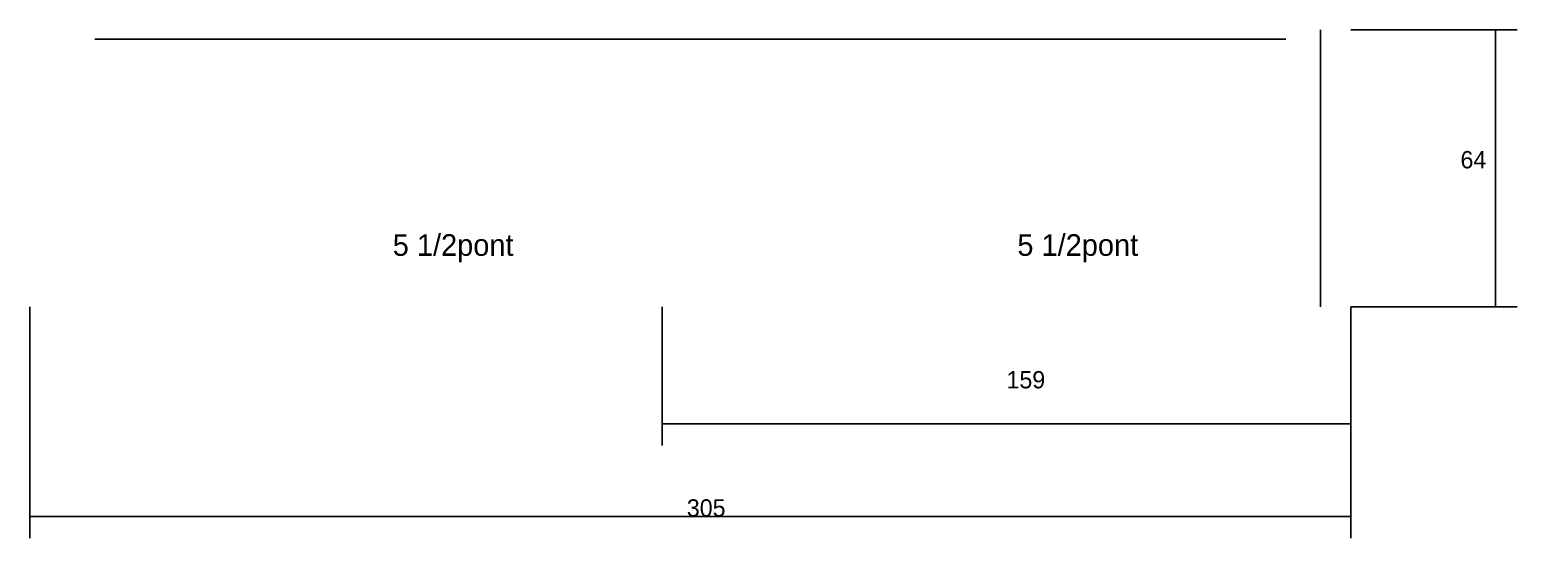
# Model space of a CAD drawing. Header units: metres. Extents: x -19090 to -17069, y -2482 to -2013.
# Drawn here: x -19090.4 to -18747, y -2177.9 to -2060.5 of the extents above; entities that cross this region are included whole.
import ezdxf

# ---------------------------------------------------------------- set-up
doc = ezdxf.new("R2010")
doc.units = ezdxf.units.M
for name, color, linetype in [('COTA', 4, 'Continuous'), ('NOMENCLATURA', 7, 'Continuous'), ('SARR_2.2x7', 40, 'Continuous')]:
    doc.layers.add(name, color=color, linetype=linetype)

msp = doc.modelspace()

# ---------------------------------------------------------------- linework, layer by layer
at = {"layer": 'COTA'}
for p, q in [((-18785.4, -2060.5), (-18747, -2060.5)), ((-18752, -2124.5), (-18752, -2060.5)), ((-19090.4, -2124.5), (-19090.4, -2177.9)), ((-18944.4, -2124.5), (-18944.4, -2156.5)), ((-18785.4, -2124.5), (-18785.4, -2156.5)), ((-18785.4, -2124.5), (-18785.4, -2177.9)), ((-18785.4, -2124.5), (-18747, -2124.5)), ((-18944.4, -2151.5), (-18785.4, -2151.5)), ((-19090.4, -2172.9), (-18785.4, -2172.9))]:
    msp.add_line(p, q, dxfattribs=at)
at = {"layer": 'SARR_2.2x7'}
for p, q in [((-19075.4, -2062.7), (-18800.4, -2062.7)), ((-18792.4, -2124.5), (-18792.4, -2060.5))]:
    msp.add_line(p, q, dxfattribs=at)

# ---------------------------------------------------------------- texts
at = {"layer": 'COTA'}
for s, p in [('64', (-18760.1, -2092.5)), ('159', (-18864.9, -2143.3)), ('305', (-18938.7, -2172.9))]:
    msp.add_text(s, height=4, dxfattribs=at).set_placement(p)
at = {"layer": 'NOMENCLATURA'}
for p in [(-19006.6, -2112.7), (-18862.4, -2112.7)]:
    msp.add_text('5 1/2pont', height=5, dxfattribs=at).set_placement(p)

doc.saveas('drawing.dxf')
